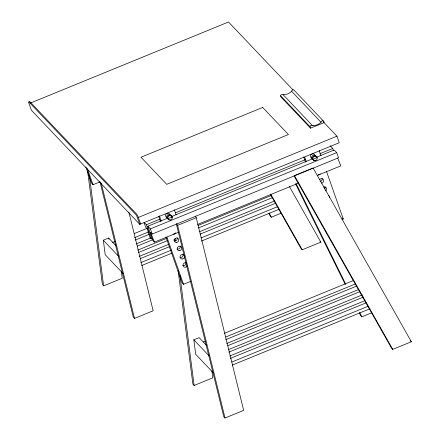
<?xml version="1.0" encoding="UTF-8"?>
<svg xmlns="http://www.w3.org/2000/svg" width="440" height="440" viewBox="0 0 440 440"><rect width="100%" height="100%" fill="white"/><g stroke="black" fill="none" stroke-linecap="round" stroke-linejoin="round"><path stroke-width="0.66" d="M323.576 121.237L294.179 90.272C293.513 89.221 291.451 90.123 291.643 91.311L291.374 91.57A11.583 10.796 -43.5 0 1 283.921 94.721L283.19 94.771C281.93 93.269 279.4 95.755 281.144 97.201L310.547 128.161L324.071 122.628C324.5 120.247 320.969 120.318 321.041 122.271L320.771 122.535A11.583 10.796 -43.5 0 1 313.324 125.681M30.53 103.021L228.514 22L293.095 90.008M85.888 167.052L91.57 183.194L93.016 184.718L99.853 181.924M29.513 101.932A2.767 0.385 67.7 0 1 29.717 101.547L136.758 214.269A2.767 0.385 67.7 0 1 138.314 217.454L336.936 136.175L339.245 142.736L139.783 224.362L31.361 110.187L29.051 103.626A2.767 0.385 67.7 0 1 28.875 101.893L135.916 214.615A2.767 0.385 67.7 0 1 137.472 217.8L139.783 224.362M123.189 273.653L105.204 254.705L103.329 240.218L108.653 238.04L116.1 245.878M144.293 222.492L146.399 224.714L159.753 219.247M175.654 212.74L305.393 159.649M320.018 153.659L332.739 148.456L333.421 150.392M178.607 232.227L154.44 242.115L152.851 240.438L147.846 226.237L167.563 218.169M171.38 216.607L312.565 158.829M316.377 157.267L334.186 149.98L336.705 152.631L338.525 157.795L152.185 234.053L150.59 232.375L154.44 242.115M167.91 218.647L172.172 216.904M312.846 159.33L317.108 157.586M112.712 242.396L115.253 241.357M134.293 233.563L146.988 228.365M147.846 226.237L150.364 228.888L336.705 152.631M134.651 237.65L148.61 231.935M135.19 240.075L149.149 234.361M196.246 217.74L243.661 410.377L225.027 418L177.612 225.363L196.246 217.74L195.382 216.068M136.18 243.903L150.777 237.924M144.095 222.69L145.684 227.211L147.279 228.888L149.809 237.237L151.404 238.915L152.674 238.398M137.352 246.065L152.587 239.833M197.687 224.417L298.804 183.035M317.251 175.489L340.78 165.858L337.651 157.944M137.709 250.151L166.903 238.205M198.006 225.478L271.002 195.602M138.248 252.577L167.442 240.625M198.545 227.898L272.805 197.511M139.233 256.405L168.432 244.453M199.535 231.726L274.434 201.075M140.41 258.566L169.609 246.62M200.073 234.152L275.605 203.242M140.762 262.653L171.232 250.184M201.064 237.974L277.865 206.547M141.763 265.496L171.595 253.286M201.427 241.076L278.867 209.385M87.604 171.094L102.394 284.57L103.626 285.868L122.26 278.24L121.38 271.43M268.884 213.483L270.1 215.941L271.332 217.239L281.264 213.169M165.941 236.957L182.083 282.793L183.53 284.317L190.982 281.27M342.029 219.456L343.25 218.955L326.425 171.182M99.974 181.764L133.287 317.103L134.513 318.401L153.148 310.772L128.871 212.124M270.193 194.068L300.993 248.474L302.22 249.772L320.854 242.143L289.449 186.615M213.23 372.752L195.718 354.31L193.842 339.818L199.166 337.639L206.613 345.477M203.225 341.995L205.128 341.215M224.169 333.421L353.656 280.434M225.797 336.991L355.278 283.998M225.698 339.675L356.455 286.165M226.688 343.502L358.71 289.471M227.865 345.664L359.887 291.638M228.855 349.492L362.148 294.943M228.756 352.176L363.319 297.11M229.746 356.004L364.942 300.674M230.285 358.424L366.118 302.841M231.913 361.993L368.379 306.147M232.276 365.096L370.013 308.726M178.118 270.694L192.907 384.175L194.134 385.468L212.768 377.845L211.888 371.03M359.392 313.082L360.613 315.541L361.84 316.839L371.778 312.769M392.733 349.371L411.367 341.743L313.088 167.992L294.454 175.621L392.733 349.371L391.501 348.073L294.025 175.89M313.319 125.719L312.593 125.73L283.19 94.771M323.736 122.276L336.936 136.175M291.643 91.311L321.041 122.271M330.209 145.788L332.739 148.456M280.654 95.805L310.057 126.77L310.547 128.161M342.491 218.157L343.25 218.955M320.034 241.28L320.854 242.143M410.135 340.45L411.367 341.743M103.329 240.218L118.684 256.388M193.842 339.818L209.198 355.988M225.027 418L223.795 416.708L176.374 224.026M312.593 125.73C311.927 124.68 309.87 125.582 310.057 126.77M270.815 194.238L302.22 249.772M176.748 223.696L177.612 225.363M295.543 183.849L345.103 284.158M296.06 183.507L345.774 284.273M359.716 312.538L361.84 316.839M269.209 212.938L271.332 217.239M319.149 150.519L320.969 155.683M304.733 157.157L306.328 161.678M303.672 156.849L305.486 162.014M174.334 209.781L176.154 214.946M159.429 215.881L161.249 221.045M166.93 237.188L183.53 284.317M158.664 216.293L160.485 221.458M150.364 228.888L152.185 234.053M146.399 224.714L151.404 238.915M138.314 217.454L140.624 224.015M87.335 168.581L93.016 184.718M108.653 238.04L109.043 239.333M101.211 183.09L134.513 318.401M174.042 239.437L174.218 240.796M175.12 238.299L175.472 241.021M179.96 275.77L194.134 385.468M89.364 175.489L103.626 285.868M169.246 219.621A2.321 2.167 -43.5 0 1 167.47 217.113A2.321 2.167 -43.5 0 1 170.115 215.166A2.321 2.167 -43.5 0 1 171.886 217.674M168.52 218.856A2.321 2.167 -43.5 0 1 166.716 216.546A2.321 2.167 -43.5 0 1 168.999 214.39A2.321 2.167 -43.5 0 1 171.204 216.326M187.275 265.843A2.321 2.167 -43.5 0 1 184.261 267.075A2.321 2.167 -43.5 0 1 183.233 264.154A2.321 2.167 -43.5 0 1 186.247 262.922M185.939 262.603A2.321 2.167 -43.5 0 1 182.815 265.551M183.024 254.342A2.321 2.167 -43.5 0 1 179.905 257.29M324.99 186.681A2.321 2.167 -43.5 0 1 324.555 188.909M322.08 178.42A2.321 2.167 -43.5 0 1 320.1 181.511M180.114 246.076A2.321 2.167 -43.5 0 1 176.996 249.024M328.279 195.344A2.321 2.167 -43.5 0 1 329.494 197.698M323.653 187.088A2.321 2.167 -43.5 0 1 325.633 190.927M320.254 173.982A2.321 2.167 -43.5 0 1 318.125 174.851M319.776 179.537A2.321 2.167 -43.5 0 1 323.483 179.757A2.321 2.167 -43.5 0 1 321.618 183.112M312.301 158.323A2.321 2.167 -43.5 0 1 310.497 156.013A2.321 2.167 -43.5 0 1 312.78 153.857A2.321 2.167 -43.5 0 1 314.985 155.793M177.205 237.809A2.321 2.167 -43.5 0 1 174.086 240.763M175.632 232.788A2.321 2.167 -43.5 0 1 173.179 234.168M166.798 217.492A2.321 2.167 -43.5 0 1 166.304 213.84A2.321 2.167 -43.5 0 1 169.923 214.544M314.182 160.298A2.321 2.167 -43.5 0 1 312.378 157.993A2.321 2.167 -43.5 0 1 314.661 155.837A2.321 2.167 -43.5 0 1 316.861 157.768M312.901 159.39A2.321 2.167 -43.5 0 1 312.406 155.738A2.321 2.167 -43.5 0 1 316.019 156.442M262.697 107.437L140.993 157.239L166.716 184.333L288.425 134.53L262.697 107.437M170.192 219.995A2.321 2.167 -43.5 0 0 171.908 216.398A2.321 2.167 -43.5 0 0 168.02 216.931A2.321 2.167 -43.5 0 0 170.192 219.995M182.496 258.957A2.321 2.167 -43.5 0 0 184.212 255.36A2.321 2.167 -43.5 0 0 180.323 255.888A2.321 2.167 -43.5 0 0 182.496 258.957M179.586 250.69A2.321 2.167 -43.5 0 0 181.302 247.093A2.321 2.167 -43.5 0 0 177.413 247.627A2.321 2.167 -43.5 0 0 179.586 250.69M176.677 242.429A2.321 2.167 -43.5 0 0 178.393 238.832A2.321 2.167 -43.5 0 0 174.504 239.36A2.321 2.167 -43.5 0 0 176.677 242.429M315.128 160.677A2.321 2.167 -43.5 0 0 316.844 157.08A2.321 2.167 -43.5 0 0 312.956 157.614A2.321 2.167 -43.5 0 0 315.128 160.677"/></g></svg>
